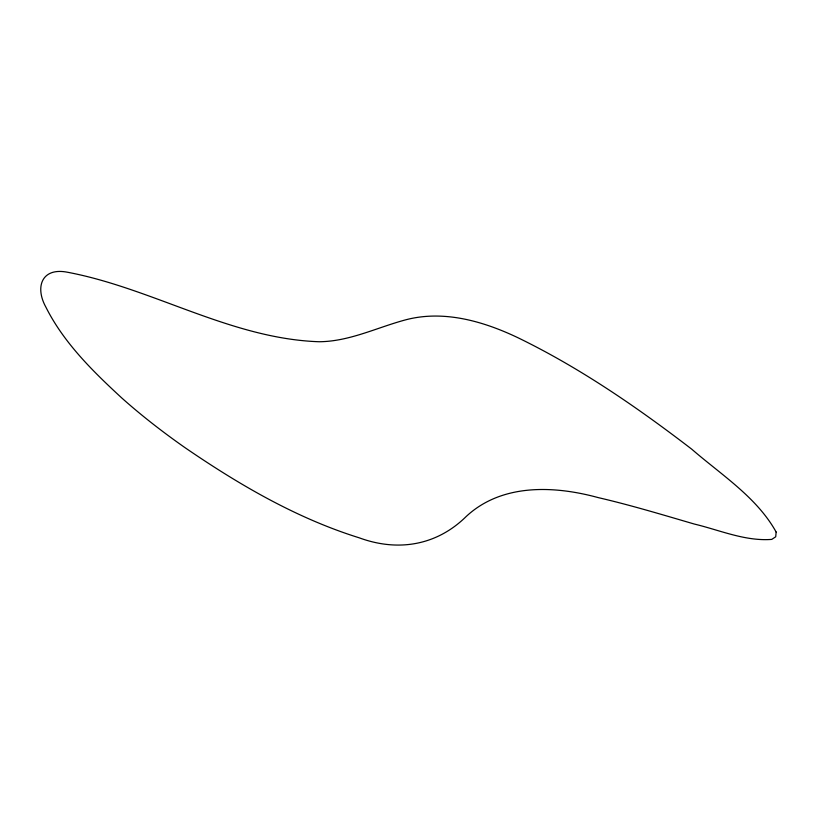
<?xml version="1.0" encoding="UTF-8"?>
<svg xmlns="http://www.w3.org/2000/svg" width="817" height="817" viewBox="0 0 817 817"><rect width="100%" height="100%" fill="white"/><g stroke="black" fill="none" stroke-linecap="round" stroke-linejoin="round"><path stroke-width="1.23" d="M776.15 532.051L775.711 536.789L771.769 539.394C745.216 541.446 719.726 530.11 694.307 524.044C662.383 514.73 630.54 505.09 598.126 497.584C554.202 485.604 501.873 483.286 466.241 516.456C436.707 545.542 398.002 552.047 359.235 537.821C296.53 518.264 239.167 484.736 185.224 447.808A319.447 105.199 28 0 1 121.631 397.848C92.719 371.153 63.746 342.742 45.905 307.172C34.671 286.9 41.8 267.057 67.668 272.275C153.228 288.483 230.803 338.738 319.141 341.741C349.063 341.516 376.228 327.862 404.538 320.141C443.069 309.49 483.388 321.193 518.346 337.921C580.233 368.058 637.209 407.326 691.703 449.146C721.105 474.687 756.91 497.308 776.15 532.051"/></g></svg>
